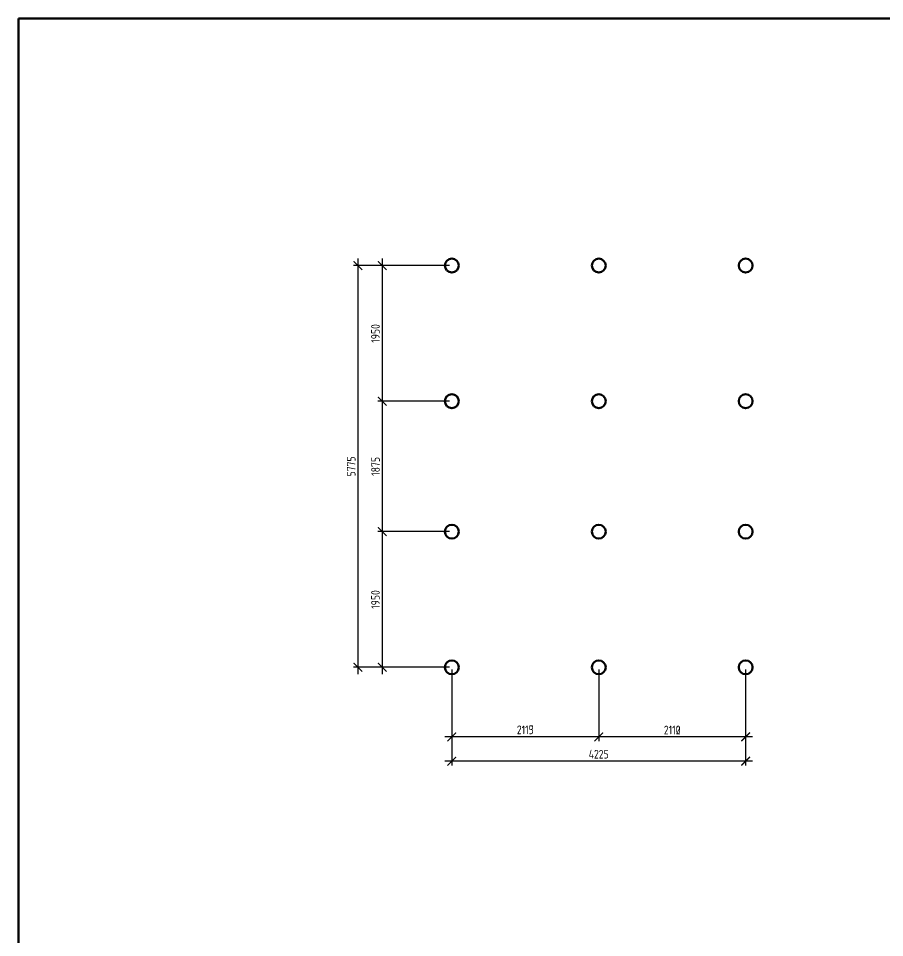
# Model space of a CAD drawing. Header units: millimetres. Extents: x 743280 to 1140305, y -337608 to -106611.
# Drawn here: x 950830 to 963287, y -239035 to -225820 of the extents above; entities that cross this region are included whole.
import ezdxf

# ---------------------------------------------------------------- set-up
doc = ezdxf.new("R2010")
doc.units = ezdxf.units.MM
doc.header["$PDMODE"] = 35
doc.layers.get('Defpoints').update_dxf_attribs({"color": 9})
for name, color, linetype, lineweight in [('ОСНОВНЫЕ', 7, 'Continuous', 30), ('РАЗМЕРЫ', 42, 'Continuous', 13), ('Сварка', 102, 'Continuous', 13)]:
    doc.layers.add(name, color=color, linetype=linetype, lineweight=lineweight)
doc.styles.add('GOST 2.304', font='CS_Gost2304.shx')
doc.dimstyles.new('СПДС', dxfattribs={"dimtxt": 2.5, "dimasz": 2.5, "dimexe": 1.25, "dimexo": 0.625, "dimtad": 1, "dimdec": 0, "dimtxsty": 'GOST 2.304', "dimblk": 'ARCHTICK', "dimblk1": 'ARCHTICK', "dimblk2": 'ARCHTICK', "dimcen": 2.5, "dimdle": 2, "dimadec": 0, "dimazin": 2, "dimtfac": 0.75, "dimtdec": 4, "dimtmove": 1, "dimatfit": 3, "dimfxl": 1, "dimtolj": 1, "dimarcsym": 1})

# ---------------------------------------------------------------- blocks, each defined once
blk = doc.blocks.new('_ArchTick')
at = {"color": 0, "linetype": 'ByBlock', "const_width": 0.15}
blk.add_lwpolyline([(-0.5, -0.5), (0.5, 0.5)], dxfattribs=at)
blk = doc.blocks.new('*D164')
at = {"layer": 'Defpoints', "color": 0, "transparency": 16777216}
for p in [(957063, -229374), (955713, -235149), (957063, -235149)]:
    blk.add_point(p, dxfattribs=at)
at = {"layer": 'РАЗМЕРЫ', "color": 0, "lineweight": -2, "transparency": 16777216}
for p, q in [((955713, -229274), (955713, -235249)), ((957031, -229374), (955650, -229374)), ((957031, -235149), (955650, -235149))]:
    blk.add_line(p, q, dxfattribs=at)
at = {"layer": 'РАЗМЕРЫ', "color": 0, "lineweight": -2, "transparency": 16777216, "xscale": 125, "yscale": 125, "zscale": 125}
for p, rotation in [((955713, -229374), 90), ((955713, -235149), 270)]:
    blk.add_blockref('_ArchTick', p, dxfattribs=dict(at, rotation=rotation))
at = {"layer": 'РАЗМЕРЫ', "color": 0, "transparency": 16777216, "insert": (955616, -232261), "char_height": 125, "attachment_point": 5, "rotation": 90, "style": 'GOST 2.304'}
blk.add_mtext('\\A1;5775', dxfattribs=at)
blk = doc.blocks.new('*D165')
at = {"layer": 'Defpoints', "color": 0, "transparency": 16777216}
for p in [(957063, -233199), (956063, -235149), (957063, -235149)]:
    blk.add_point(p, dxfattribs=at)
at = {"layer": 'РАЗМЕРЫ', "color": 0, "lineweight": -2, "transparency": 16777216}
for p, q in [((956063, -233099), (956063, -235249)), ((957031, -233199), (956000, -233199)), ((957031, -235149), (956000, -235149))]:
    blk.add_line(p, q, dxfattribs=at)
at = {"layer": 'РАЗМЕРЫ', "color": 0, "lineweight": -2, "transparency": 16777216, "xscale": 125, "yscale": 125, "zscale": 125}
for p, rotation in [((956063, -233199), 90), ((956063, -235149), 270)]:
    blk.add_blockref('_ArchTick', p, dxfattribs=dict(at, rotation=rotation))
at = {"layer": 'РАЗМЕРЫ', "color": 0, "transparency": 16777216, "insert": (955965, -234174), "char_height": 125, "attachment_point": 5, "rotation": 90, "style": 'GOST 2.304'}
blk.add_mtext('\\A1;1950', dxfattribs=at)
blk = doc.blocks.new('*D166')
at = {"layer": 'Defpoints', "color": 0, "transparency": 16777216}
for p in [(957063, -231324), (956063, -233199), (957063, -233199)]:
    blk.add_point(p, dxfattribs=at)
at = {"layer": 'РАЗМЕРЫ', "color": 0, "lineweight": -2, "transparency": 16777216}
for p, q in [((956063, -231224), (956063, -233299)), ((957031, -231324), (956000, -231324)), ((957031, -233199), (956000, -233199))]:
    blk.add_line(p, q, dxfattribs=at)
at = {"layer": 'РАЗМЕРЫ', "color": 0, "lineweight": -2, "transparency": 16777216, "xscale": 125, "yscale": 125, "zscale": 125}
for p, rotation in [((956063, -231324), 90), ((956063, -233199), 270)]:
    blk.add_blockref('_ArchTick', p, dxfattribs=dict(at, rotation=rotation))
at = {"layer": 'РАЗМЕРЫ', "color": 0, "transparency": 16777216, "insert": (955966, -232261), "char_height": 125, "attachment_point": 5, "rotation": 90, "style": 'GOST 2.304'}
blk.add_mtext('\\A1;1875', dxfattribs=at)
blk = doc.blocks.new('*D167')
at = {"layer": 'Defpoints', "color": 0, "transparency": 16777216}
for p in [(957063, -229374), (956063, -231324), (957063, -231324)]:
    blk.add_point(p, dxfattribs=at)
at = {"layer": 'РАЗМЕРЫ', "color": 0, "lineweight": -2, "transparency": 16777216}
for p, q in [((956063, -229274), (956063, -231424)), ((957031, -229374), (956000, -229374)), ((957031, -231324), (956000, -231324))]:
    blk.add_line(p, q, dxfattribs=at)
at = {"layer": 'РАЗМЕРЫ', "color": 0, "lineweight": -2, "transparency": 16777216, "xscale": 125, "yscale": 125, "zscale": 125}
for p, rotation in [((956063, -229374), 90), ((956063, -231324), 270)]:
    blk.add_blockref('_ArchTick', p, dxfattribs=dict(at, rotation=rotation))
at = {"layer": 'РАЗМЕРЫ', "color": 0, "transparency": 16777216, "insert": (955965, -230349), "char_height": 125, "attachment_point": 5, "rotation": 90, "style": 'GOST 2.304'}
blk.add_mtext('\\A1;1950', dxfattribs=at)
blk = doc.blocks.new('*D168')
at = {"layer": 'Defpoints', "color": 0, "transparency": 16777216}
for p in [(957063, -235149), (961288, -235149), (957063, -236499)]:
    blk.add_point(p, dxfattribs=at)
at = {"layer": 'РАЗМЕРЫ', "color": 0, "lineweight": -2, "transparency": 16777216}
for p, q in [((957063, -235180), (957063, -236561)), ((961288, -235180), (961288, -236561)), ((961388, -236499), (956963, -236499))]:
    blk.add_line(p, q, dxfattribs=at)
at = {"layer": 'РАЗМЕРЫ', "color": 0, "lineweight": -2, "transparency": 16777216, "xscale": 125, "yscale": 125, "zscale": 125, "rotation": 180}
blk.add_blockref('_ArchTick', (957063, -236499), dxfattribs=at)
at = {"layer": 'РАЗМЕРЫ', "color": 0, "lineweight": -2, "transparency": 16777216, "xscale": 125, "yscale": 125, "zscale": 125}
blk.add_blockref('_ArchTick', (961288, -236499), dxfattribs=at)
at = {"layer": 'РАЗМЕРЫ', "color": 0, "transparency": 16777216, "insert": (959175, -236398), "char_height": 125, "attachment_point": 5, "style": 'GOST 2.304'}
blk.add_mtext('\\A1;4225', dxfattribs=at)
blk = doc.blocks.new('*D169')
at = {"layer": 'Defpoints', "color": 0, "transparency": 16777216}
for p in [(957063, -235149), (959176, -235149), (957063, -236149)]:
    blk.add_point(p, dxfattribs=at)
at = {"layer": 'РАЗМЕРЫ', "color": 0, "lineweight": -2, "transparency": 16777216}
for p, q in [((957063, -235180), (957063, -236211)), ((959176, -235180), (959176, -236211)), ((959276, -236149), (956963, -236149))]:
    blk.add_line(p, q, dxfattribs=at)
at = {"layer": 'РАЗМЕРЫ', "color": 0, "lineweight": -2, "transparency": 16777216, "xscale": 125, "yscale": 125, "zscale": 125, "rotation": 180}
blk.add_blockref('_ArchTick', (957063, -236149), dxfattribs=at)
at = {"layer": 'РАЗМЕРЫ', "color": 0, "lineweight": -2, "transparency": 16777216, "xscale": 125, "yscale": 125, "zscale": 125}
blk.add_blockref('_ArchTick', (959176, -236149), dxfattribs=at)
at = {"layer": 'РАЗМЕРЫ', "color": 0, "transparency": 16777216, "insert": (958119, -236048), "char_height": 125, "attachment_point": 5, "style": 'GOST 2.304'}
blk.add_mtext('\\A1;2115', dxfattribs=at)
blk = doc.blocks.new('*D170')
at = {"layer": 'Defpoints', "color": 0, "transparency": 16777216}
for p in [(959176, -235149), (961288, -235149), (959176, -236149)]:
    blk.add_point(p, dxfattribs=at)
at = {"layer": 'РАЗМЕРЫ', "color": 0, "lineweight": -2, "transparency": 16777216}
for p, q in [((959176, -235180), (959176, -236211)), ((961288, -235180), (961288, -236211)), ((961388, -236149), (959076, -236149))]:
    blk.add_line(p, q, dxfattribs=at)
at = {"layer": 'РАЗМЕРЫ', "color": 0, "lineweight": -2, "transparency": 16777216, "xscale": 125, "yscale": 125, "zscale": 125, "rotation": 180}
blk.add_blockref('_ArchTick', (959176, -236149), dxfattribs=at)
at = {"layer": 'РАЗМЕРЫ', "color": 0, "lineweight": -2, "transparency": 16777216, "xscale": 125, "yscale": 125, "zscale": 125}
blk.add_blockref('_ArchTick', (961288, -236149), dxfattribs=at)
at = {"layer": 'РАЗМЕРЫ', "color": 0, "transparency": 16777216, "insert": (960232, -236050), "char_height": 125, "attachment_point": 5, "style": 'GOST 2.304'}
blk.add_mtext('\\A1;2110', dxfattribs=at)
blk = doc.blocks.new('*D171')
at = {"layer": 'Defpoints', "color": 0, "transparency": 16777216}
for p in [(957063, -229374), (955713, -235149), (957063, -235149)]:
    blk.add_point(p, dxfattribs=at)
at = {"layer": 'РАЗМЕРЫ', "color": 0, "lineweight": -2, "transparency": 16777216}
for p, q in [((955713, -229274), (955713, -235249)), ((957031, -229374), (955650, -229374)), ((957031, -235149), (955650, -235149))]:
    blk.add_line(p, q, dxfattribs=at)
at = {"layer": 'РАЗМЕРЫ', "color": 0, "lineweight": -2, "transparency": 16777216, "xscale": 125, "yscale": 125, "zscale": 125}
for p, rotation in [((955713, -229374), 90), ((955713, -235149), 270)]:
    blk.add_blockref('_ArchTick', p, dxfattribs=dict(at, rotation=rotation))
at = {"layer": 'РАЗМЕРЫ', "color": 0, "transparency": 16777216, "insert": (955616, -232261), "char_height": 125, "attachment_point": 5, "rotation": 90, "style": 'GOST 2.304'}
blk.add_mtext('\\A1;5775', dxfattribs=at)
blk = doc.blocks.new('*D172')
at = {"layer": 'Defpoints', "color": 0, "transparency": 16777216}
for p in [(957063, -233199), (956063, -235149), (957063, -235149)]:
    blk.add_point(p, dxfattribs=at)
at = {"layer": 'РАЗМЕРЫ', "color": 0, "lineweight": -2, "transparency": 16777216}
for p, q in [((956063, -233099), (956063, -235249)), ((957031, -233199), (956000, -233199)), ((957031, -235149), (956000, -235149))]:
    blk.add_line(p, q, dxfattribs=at)
at = {"layer": 'РАЗМЕРЫ', "color": 0, "lineweight": -2, "transparency": 16777216, "xscale": 125, "yscale": 125, "zscale": 125}
for p, rotation in [((956063, -233199), 90), ((956063, -235149), 270)]:
    blk.add_blockref('_ArchTick', p, dxfattribs=dict(at, rotation=rotation))
at = {"layer": 'РАЗМЕРЫ', "color": 0, "transparency": 16777216, "insert": (955965, -234174), "char_height": 125, "attachment_point": 5, "rotation": 90, "style": 'GOST 2.304'}
blk.add_mtext('\\A1;1950', dxfattribs=at)
blk = doc.blocks.new('*D173')
at = {"layer": 'Defpoints', "color": 0, "transparency": 16777216}
for p in [(957063, -231324), (956063, -233199), (957063, -233199)]:
    blk.add_point(p, dxfattribs=at)
at = {"layer": 'РАЗМЕРЫ', "color": 0, "lineweight": -2, "transparency": 16777216}
for p, q in [((956063, -231224), (956063, -233299)), ((957031, -231324), (956000, -231324)), ((957031, -233199), (956000, -233199))]:
    blk.add_line(p, q, dxfattribs=at)
at = {"layer": 'РАЗМЕРЫ', "color": 0, "lineweight": -2, "transparency": 16777216, "xscale": 125, "yscale": 125, "zscale": 125}
for p, rotation in [((956063, -231324), 90), ((956063, -233199), 270)]:
    blk.add_blockref('_ArchTick', p, dxfattribs=dict(at, rotation=rotation))
at = {"layer": 'РАЗМЕРЫ', "color": 0, "transparency": 16777216, "insert": (955966, -232261), "char_height": 125, "attachment_point": 5, "rotation": 90, "style": 'GOST 2.304'}
blk.add_mtext('\\A1;1875', dxfattribs=at)
blk = doc.blocks.new('*D174')
at = {"layer": 'Defpoints', "color": 0, "transparency": 16777216}
for p in [(957063, -229374), (956063, -231324), (957063, -231324)]:
    blk.add_point(p, dxfattribs=at)
at = {"layer": 'РАЗМЕРЫ', "color": 0, "lineweight": -2, "transparency": 16777216}
for p, q in [((956063, -229274), (956063, -231424)), ((957031, -229374), (956000, -229374)), ((957031, -231324), (956000, -231324))]:
    blk.add_line(p, q, dxfattribs=at)
at = {"layer": 'РАЗМЕРЫ', "color": 0, "lineweight": -2, "transparency": 16777216, "xscale": 125, "yscale": 125, "zscale": 125}
for p, rotation in [((956063, -229374), 90), ((956063, -231324), 270)]:
    blk.add_blockref('_ArchTick', p, dxfattribs=dict(at, rotation=rotation))
at = {"layer": 'РАЗМЕРЫ', "color": 0, "transparency": 16777216, "insert": (955965, -230349), "char_height": 125, "attachment_point": 5, "rotation": 90, "style": 'GOST 2.304'}
blk.add_mtext('\\A1;1950', dxfattribs=at)
blk = doc.blocks.new('*D175')
at = {"layer": 'Defpoints', "color": 0, "transparency": 16777216}
for p in [(957063, -235149), (961288, -235149), (957063, -236499)]:
    blk.add_point(p, dxfattribs=at)
at = {"layer": 'РАЗМЕРЫ', "color": 0, "lineweight": -2, "transparency": 16777216}
for p, q in [((957063, -235180), (957063, -236561)), ((961288, -235180), (961288, -236561)), ((961388, -236499), (956963, -236499))]:
    blk.add_line(p, q, dxfattribs=at)
at = {"layer": 'РАЗМЕРЫ', "color": 0, "lineweight": -2, "transparency": 16777216, "xscale": 125, "yscale": 125, "zscale": 125, "rotation": 180}
blk.add_blockref('_ArchTick', (957063, -236499), dxfattribs=at)
at = {"layer": 'РАЗМЕРЫ', "color": 0, "lineweight": -2, "transparency": 16777216, "xscale": 125, "yscale": 125, "zscale": 125}
blk.add_blockref('_ArchTick', (961288, -236499), dxfattribs=at)
at = {"layer": 'РАЗМЕРЫ', "color": 0, "transparency": 16777216, "insert": (959175, -236398), "char_height": 125, "attachment_point": 5, "style": 'GOST 2.304'}
blk.add_mtext('\\A1;4225', dxfattribs=at)
blk = doc.blocks.new('*D176')
at = {"layer": 'Defpoints', "color": 0, "transparency": 16777216}
for p in [(957063, -235149), (959176, -235149), (957063, -236149)]:
    blk.add_point(p, dxfattribs=at)
at = {"layer": 'РАЗМЕРЫ', "color": 0, "lineweight": -2, "transparency": 16777216}
for p, q in [((957063, -235180), (957063, -236211)), ((959176, -235180), (959176, -236211)), ((959276, -236149), (956963, -236149))]:
    blk.add_line(p, q, dxfattribs=at)
at = {"layer": 'РАЗМЕРЫ', "color": 0, "lineweight": -2, "transparency": 16777216, "xscale": 125, "yscale": 125, "zscale": 125, "rotation": 180}
blk.add_blockref('_ArchTick', (957063, -236149), dxfattribs=at)
at = {"layer": 'РАЗМЕРЫ', "color": 0, "lineweight": -2, "transparency": 16777216, "xscale": 125, "yscale": 125, "zscale": 125}
blk.add_blockref('_ArchTick', (959176, -236149), dxfattribs=at)
at = {"layer": 'РАЗМЕРЫ', "color": 0, "transparency": 16777216, "insert": (958119, -236048), "char_height": 125, "attachment_point": 5, "style": 'GOST 2.304'}
blk.add_mtext('\\A1;2113', dxfattribs=at)
blk = doc.blocks.new('*D177')
at = {"layer": 'Defpoints', "color": 0, "transparency": 16777216}
for p in [(959176, -235149), (961288, -235149), (959176, -236149)]:
    blk.add_point(p, dxfattribs=at)
at = {"layer": 'РАЗМЕРЫ', "color": 0, "lineweight": -2, "transparency": 16777216}
for p, q in [((959176, -235180), (959176, -236211)), ((961288, -235180), (961288, -236211)), ((961388, -236149), (959076, -236149))]:
    blk.add_line(p, q, dxfattribs=at)
at = {"layer": 'РАЗМЕРЫ', "color": 0, "lineweight": -2, "transparency": 16777216, "xscale": 125, "yscale": 125, "zscale": 125, "rotation": 180}
blk.add_blockref('_ArchTick', (959176, -236149), dxfattribs=at)
at = {"layer": 'РАЗМЕРЫ', "color": 0, "lineweight": -2, "transparency": 16777216, "xscale": 125, "yscale": 125, "zscale": 125}
blk.add_blockref('_ArchTick', (961288, -236149), dxfattribs=at)
at = {"layer": 'РАЗМЕРЫ', "color": 0, "transparency": 16777216, "insert": (960232, -236050), "char_height": 125, "attachment_point": 5, "style": 'GOST 2.304'}
blk.add_mtext('\\A1;2112', dxfattribs=at)

msp = doc.modelspace()

# ---------------------------------------------------------------- linework, layer by layer
at = {"layer": 'ОСНОВНЫЕ', "lineweight": 50, "ltscale": 50}
for centre in [(957063.2, -229373.8), (959175.7, -229373.8), (961288.2, -229373.8), (957063.2, -231323.8), (959175.7, -231323.8), (961288.2, -231323.8), (957063.2, -233198.8), (959175.7, -233198.8), (961288.2, -233198.8), (957063.2, -235148.8), (959175.7, -235148.8), (961288.2, -235148.8)]:
    msp.add_circle(centre, 100, dxfattribs=at)
at = {"layer": 'Сварка', "lineweight": 100, "ltscale": 100}
msp.add_lwpolyline([(950830, -225820), (1014607.6, -225820), (1014607.6, -252250), (950830, -252250)], close=True, dxfattribs=at)

# ---------------------------------------------------------------- dimensions: what is measured, and where the dimension line sits
at = {"layer": 'РАЗМЕРЫ'}
for base, p1, p2, override, picture, middle in [((955712.7, -235148.8), (957062.7, -229373.8), (957062.7, -235148.8), {"dimscale": 50, "dimlfac": 1, "dimtxsty": 'GOST 2.304', "dimblk1": 'ArchTick', "dimblk2": 'ArchTick', "dimsah": 1, "dimtolj": 1}, '*D164', (955616.4, -232261.3)), ((955712.7, -235148.8), (957062.7, -229373.8), (957062.7, -235148.8), {"dimscale": 50}, '*D171', (955616.4, -232261.3)), ((956062.7, -231323.8), (957062.7, -229373.8), (957062.7, -231323.8), {"dimscale": 50, "dimlfac": 1, "dimtxsty": 'GOST 2.304', "dimblk1": 'ArchTick', "dimblk2": 'ArchTick', "dimsah": 1, "dimtolj": 1}, '*D167', (955965.4, -230348.8)), ((956062.7, -231323.8), (957062.7, -229373.8), (957062.7, -231323.8), {"dimscale": 50}, '*D174', (955965.4, -230348.8)), ((956062.7, -233198.8), (957062.7, -231323.8), (957062.7, -233198.8), {"dimscale": 50, "dimlfac": 1, "dimtxsty": 'GOST 2.304', "dimblk1": 'ArchTick', "dimblk2": 'ArchTick', "dimsah": 1, "dimtolj": 1}, '*D166', (955966.4, -232261.3)), ((956062.7, -233198.8), (957062.7, -231323.8), (957062.7, -233198.8), {"dimscale": 50}, '*D173', (955966.4, -232261.3)), ((956062.7, -235148.8), (957062.7, -233198.8), (957062.7, -235148.8), {"dimscale": 50, "dimlfac": 1, "dimtxsty": 'GOST 2.304', "dimblk1": 'ArchTick', "dimblk2": 'ArchTick', "dimsah": 1, "dimtolj": 1}, '*D165', (955965.4, -234173.8)), ((956062.7, -235148.8), (957062.7, -233198.8), (957062.7, -235148.8), {"dimscale": 50}, '*D172', (955965.4, -234173.8))]:
    dim = msp.add_linear_dim(base=base, p1=p1, p2=p2, angle=270, dimstyle='СПДС', override=override, dxfattribs=at)
    dim.commit()
    dim.dimension.update_dxf_attribs({"geometry": picture, "text_midpoint": middle})
for base, p1, p2, override, picture, middle in [((957062.7, -236498.8), (961287.7, -235148.8), (957062.7, -235148.8), {"dimscale": 50, "dimlfac": 1, "dimtxsty": 'GOST 2.304', "dimblk1": 'ArchTick', "dimblk2": 'ArchTick', "dimsah": 1, "dimtolj": 1}, '*D168', (959175.2, -236397.6)), ((957062.7, -236148.8), (959175.7, -235148.8), (957062.7, -235148.8), {"dimscale": 50, "dimlfac": 1, "dimrnd": 5, "dimtxsty": 'GOST 2.304', "dimblk1": 'ArchTick', "dimblk2": 'ArchTick', "dimsah": 1, "dimtolj": 1}, '*D169', (958119.2, -236047.6)), ((957062.7, -236498.8), (961287.7, -235148.8), (957062.7, -235148.8), {"dimscale": 50}, '*D175', (959175.2, -236397.6)), ((957062.7, -236148.8), (959175.7, -235148.8), (957062.7, -235148.8), {"dimscale": 50}, '*D176', (958119.2, -236047.6)), ((959175.7, -236148.8), (961287.7, -235148.8), (959175.7, -235148.8), {"dimscale": 50, "dimlfac": 1, "dimrnd": 5, "dimtxsty": 'GOST 2.304', "dimblk1": 'ArchTick', "dimblk2": 'ArchTick', "dimsah": 1, "dimtolj": 1}, '*D170', (960231.7, -236050.2)), ((959175.7, -236148.8), (961287.7, -235148.8), (959175.7, -235148.8), {"dimscale": 50}, '*D177', (960231.7, -236050.2))]:
    dim = msp.add_linear_dim(base=base, p1=p1, p2=p2, dimstyle='СПДС', override=override, dxfattribs=at)
    dim.commit()
    dim.dimension.update_dxf_attribs({"geometry": picture, "text_midpoint": middle})

doc.saveas('drawing.dxf')
